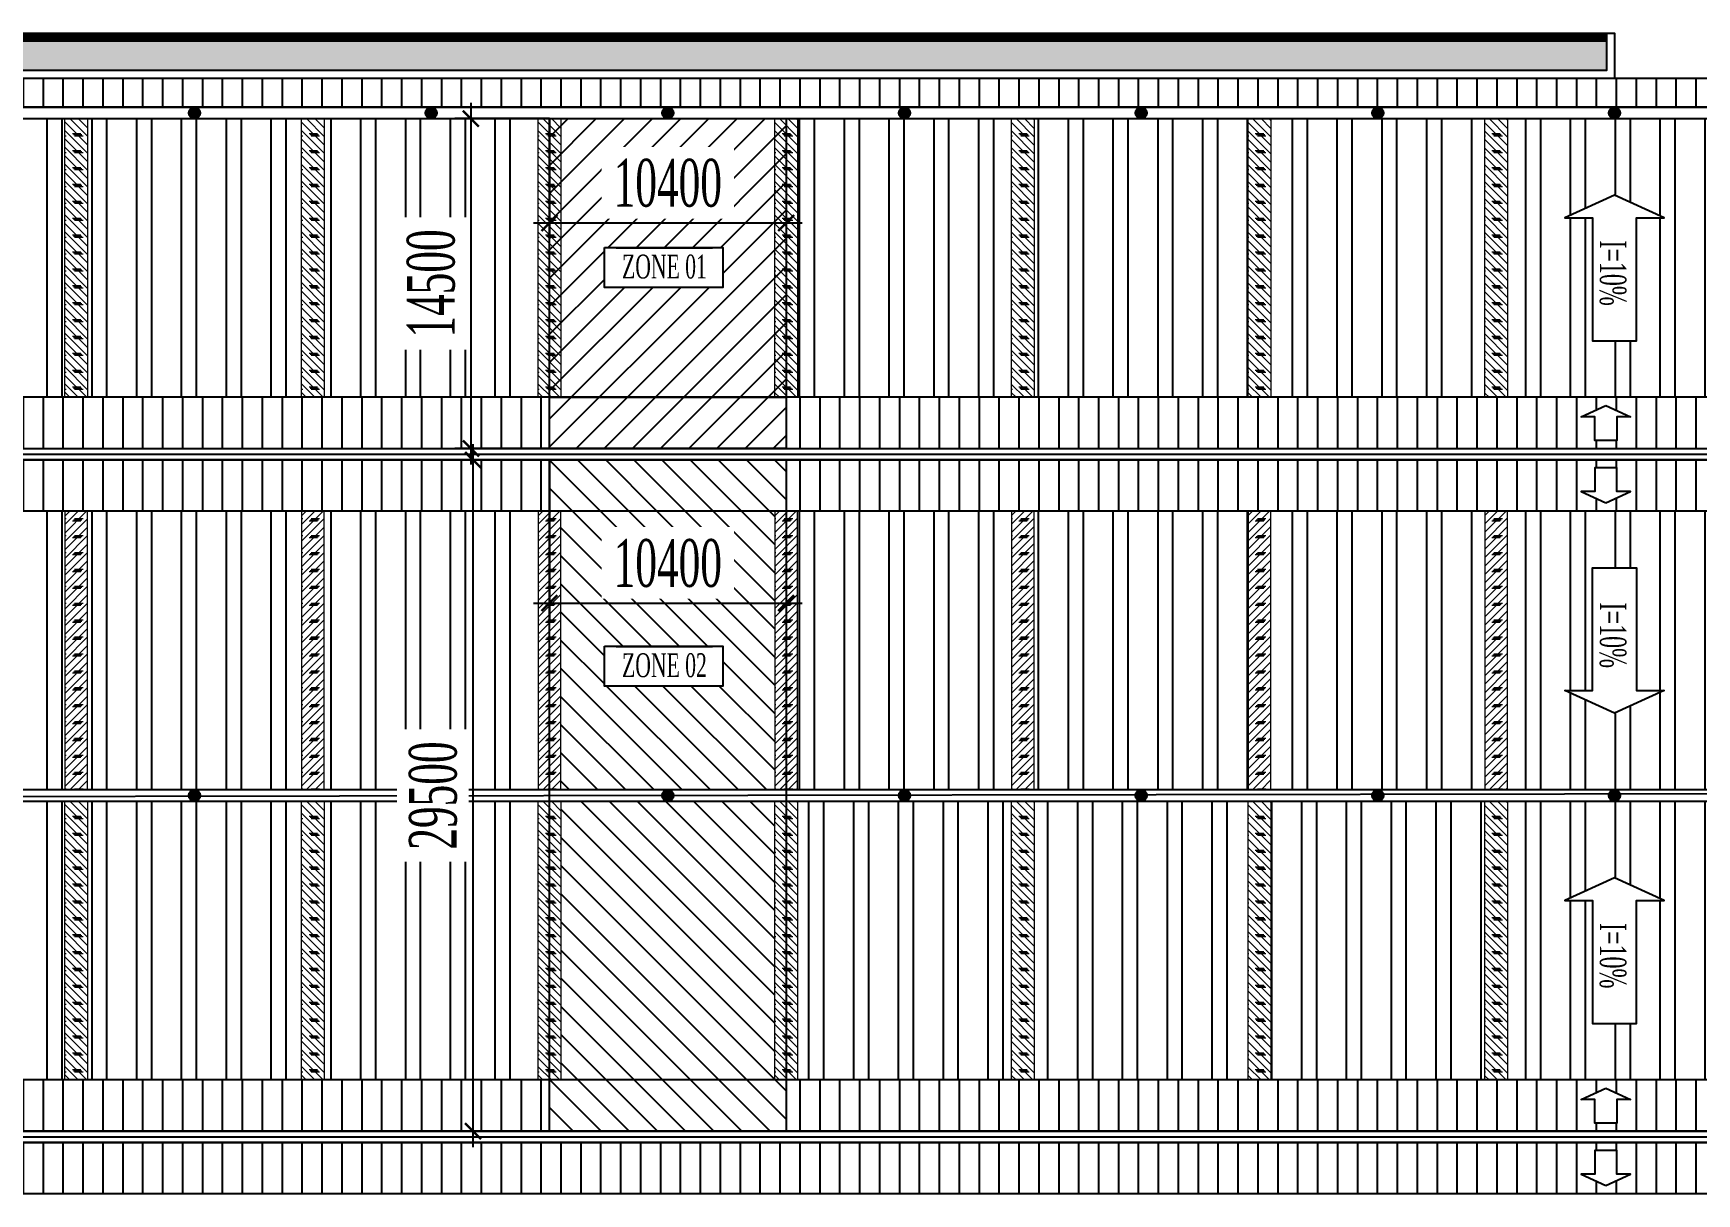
# Model space of a CAD drawing. Header units: inches. Extents: x 1359 to 46357, y -3807 to 191.
# Drawn here: x 22766.9 to 22871.3, y -905.6 to -832.8 of the extents above; entities that cross this region are included whole.
import ezdxf

# ---------------------------------------------------------------- set-up
doc = ezdxf.new("R2010")
doc.units = ezdxf.units.IN
doc.header["$MEASUREMENT"] = 0
doc.linetypes.add('CENTER2', pattern=[28.575, 19.05, -3.175, 3.175, -3.175])
for name, color, linetype in [('7', 7, 'Continuous'), ('CAUTAO', 7, 'Continuous'), ('DIM', 8, 'Continuous'), ('flashing', 6, 'Continuous'), ('ROOFING', 4, 'Continuous')]:
    doc.layers.add(name, color=color, linetype=linetype)
doc.layers.add('8', color=8, linetype='CENTER2', lineweight=13)
doc.styles.add('ST1', font='vntimeh.shx', dxfattribs={"width": 0.6})
doc.styles.add('vntimeh.shx', font='vntimeh.shx', dxfattribs={"width": 0.6})
doc.dimstyles.new('700', dxfattribs={"dimtxt": 3, "dimasz": 1, "dimexe": 1, "dimexo": 0, "dimgap": 1, "dimtad": 1, "dimdec": 0, "dimlfac": 700, "dimzin": 0, "dimdsep": 46, "dimtxsty": 'ST1', "dimblk": 'ARCHTICK', "dimcen": 1, "dimdle": 1, "dimclrd": 8, "dimclre": 8, "dimclrt": 3, "dimadec": 0, "dimazin": 0, "dimtfac": 1, "dimtdec": 0, "dimtofl": 0, "dimtmove": 0, "dimatfit": 3, "dimfxl": 0, "dimtfill": 1, "dimtolj": 1, "dimtzin": 0, "dimlwd": -1, "dimlwe": -1, "dimarcsym": 0})
pattern_1 = [(90, (6396.211, 0), (-2.8125, 4e-16), []), (90, (6397.1485, 0.9375), (-2.8125, 4e-16), [])]
pattern_2 = [(90, (6562.5346, 803.8429), (-1.25, 2e-16), [])]
pattern_3 = [(45, (6396.21104, 0), (-0.265165043, 0.265165043), []), (180, (6396.4762, 0), (-2e-16, -1.06066017), [0.53033009, -0.53033009]), (180, (6396.5425, 0.0663), (-2e-16, -1.06066017), [0.53033009, -0.53033009]), (180, (6396.6088, 0.1326), (-2e-16, -1.06066017), [0.53033009, -0.53033009])]
pattern_4 = [(270, (6396.211, -1718.358), (-2.8125, -4e-16), []), (270, (6397.1485, -1719.2956), (-2.8125, -4e-16), [])]
pattern_5 = [(315, (6396.21104, -1718.35805), (-0.265165043, -0.265165043), []), (180, (6396.4762, -1718.358), (-2e-16, 1.06066017), [0.53033009, -0.53033009]), (180, (6396.5425, -1718.4243), (-2e-16, 1.06066017), [0.53033009, -0.53033009]), (180, (6396.6088, -1718.4906), (-2e-16, 1.06066017), [0.53033009, -0.53033009])]
pattern_6 = [(270, (6396.211, -1761.2157), (-2.8125, -4e-16), []), (270, (6397.1485, -1762.1532), (-2.8125, -4e-16), [])]
pattern_7 = [(315, (6396.21104, -1761.21566), (-0.265165043, -0.265165043), []), (180, (6396.4762, -1761.2157), (-2e-16, 1.06066017), [0.53033009, -0.53033009]), (180, (6396.5425, -1761.282), (-2e-16, 1.06066017), [0.53033009, -0.53033009]), (180, (6396.6088, -1761.3482), (-2e-16, 1.06066017), [0.53033009, -0.53033009])]

# ---------------------------------------------------------------- blocks, each defined once
blk = doc.blocks.new('_ArchTick')
at = {"color": 0, "linetype": 'ByBlock', "const_width": 0.15}
blk.add_lwpolyline([(-0.5, -0.5), (0.5, 0.5)], dxfattribs=at)
blk = doc.blocks.new('*D300')
at = {"color": 8, "linetype": 'Continuous', "transparency": 16777216}
for p, q in [((22799.3, -838.11), (22799.3, -845.66)), ((22814.16, -838.11), (22814.16, -845.66)), ((22798.3, -844.66), (22815.16, -844.66))]:
    blk.add_line(p, q, dxfattribs=at)
at = {"layer": 'Defpoints', "color": 0, "transparency": 16777216}
for p in [(22799.3, -838.11), (22814.16, -838.11), (22814.16, -844.66)]:
    blk.add_point(p, dxfattribs=at)
at = {"color": 8, "transparency": 16777216, "rotation": 180}
blk.add_blockref('_ArchTick', (22799.3, -844.66), dxfattribs=at)
at = {"color": 8, "transparency": 16777216}
blk.add_blockref('_ArchTick', (22814.16, -844.66), dxfattribs=at)
at = {"color": 3, "transparency": 16777216, "insert": (22806.73, -842.16), "char_height": 3, "attachment_point": 5, "style": 'ST1', "bg_fill": 3, "box_fill_scale": 1.25, "bg_fill_color": 256, "bg_fill_true_color": 13158600, "bg_fill_transparency": 13891788}
blk.add_mtext('\\A1;10400', dxfattribs=at)
blk = doc.blocks.new('*D301')
at = {"color": 8, "linetype": 'Continuous', "transparency": 16777216}
for p, q in [((22794.37, -837.11), (22794.37, -859.82)), ((22799.3, -838.11), (22793.37, -838.11)), ((22799.3, -858.82), (22793.37, -858.82))]:
    blk.add_line(p, q, dxfattribs=at)
at = {"layer": 'Defpoints', "color": 0, "transparency": 16777216}
for p in [(22799.3, -838.11), (22794.37, -858.82), (22799.3, -858.82)]:
    blk.add_point(p, dxfattribs=at)
at = {"color": 8, "transparency": 16777216}
for p, rotation in [((22794.37, -838.11), 90), ((22794.37, -858.82), 270)]:
    blk.add_blockref('_ArchTick', p, dxfattribs=dict(at, rotation=rotation))
at = {"color": 3, "transparency": 16777216, "insert": (22791.87, -848.46), "char_height": 3, "attachment_point": 5, "rotation": 90, "style": 'ST1', "bg_fill": 3, "box_fill_scale": 1.25, "bg_fill_color": 256, "bg_fill_true_color": 13158600, "bg_fill_transparency": 13891788}
blk.add_mtext('\\A1;14500', dxfattribs=at)
blk = doc.blocks.new('*D302')
at = {"color": 8, "linetype": 'Continuous', "transparency": 16777216}
for p, q in [((22799.3, -859.54), (22799.3, -869.53)), ((22814.16, -859.54), (22814.16, -869.53)), ((22798.3, -868.53), (22815.16, -868.53))]:
    blk.add_line(p, q, dxfattribs=at)
at = {"layer": 'Defpoints', "color": 0, "transparency": 16777216}
for p in [(22799.3, -859.54), (22814.16, -859.54), (22814.16, -868.53)]:
    blk.add_point(p, dxfattribs=at)
at = {"color": 8, "transparency": 16777216, "rotation": 180}
blk.add_blockref('_ArchTick', (22799.3, -868.53), dxfattribs=at)
at = {"color": 8, "transparency": 16777216}
blk.add_blockref('_ArchTick', (22814.16, -868.53), dxfattribs=at)
at = {"color": 3, "transparency": 16777216, "insert": (22806.73, -866.03), "char_height": 3, "attachment_point": 5, "style": 'ST1', "bg_fill": 3, "box_fill_scale": 1.25, "bg_fill_color": 256, "bg_fill_true_color": 13158600, "bg_fill_transparency": 0}
blk.add_mtext('\\A1;10400', dxfattribs=at)
blk = doc.blocks.new('*D303')
at = {"color": 8, "linetype": 'Continuous', "transparency": 16777216}
for p, q in [((22794.5, -858.54), (22794.5, -902.68)), ((22799.3, -859.54), (22793.5, -859.54)), ((22799.3, -901.68), (22793.5, -901.68))]:
    blk.add_line(p, q, dxfattribs=at)
at = {"layer": 'Defpoints', "color": 0, "transparency": 16777216}
for p in [(22799.3, -859.54), (22794.5, -901.68), (22799.3, -901.68)]:
    blk.add_point(p, dxfattribs=at)
at = {"color": 8, "transparency": 16777216}
for p, rotation in [((22794.5, -859.54), 90), ((22794.5, -901.68), 270)]:
    blk.add_blockref('_ArchTick', p, dxfattribs=dict(at, rotation=rotation))
at = {"color": 3, "transparency": 16777216, "insert": (22792, -880.61), "char_height": 3, "attachment_point": 5, "rotation": 90, "style": 'ST1', "bg_fill": 3, "box_fill_scale": 1.25, "bg_fill_color": 256, "bg_fill_true_color": 13158600, "bg_fill_transparency": 13891788}
blk.add_mtext('\\A1;29500', dxfattribs=at)

msp = doc.modelspace()

# ---------------------------------------------------------------- hatches: boundary and pattern name
h = msp.add_hatch()
h.set_pattern_fill('ANSI31', color=2, scale=10, style=0)
h.paths.add_polyline_path([(22799.3019, -838.1074), (22814.1591, -838.1074), (22814.1591, -858.8219), (22799.3019, -858.8219)])
h.paths.add_polyline_path([(22802.747, -846.1956), (22802.747, -848.706), (22810.1824, -848.706), (22810.1824, -846.1956)], flags=0)
h = msp.add_hatch()
h.set_pattern_fill('ANSI31', color=1, scale=10, angle=90, style=0)
h.paths.add_polyline_path([(22814.1591, -862.7505), (22814.1591, -859.5362), (22799.3019, -859.5362), (22799.3019, -862.7505)])
h.paths.add_polyline_path([(22800.0162, -862.7507), (22800.0162, -880.2507), (22813.4448, -880.2507), (22813.4448, -862.7507)])
h.paths.add_polyline_path([(22810.1824, -871.2242), (22810.1824, -873.7346), (22802.747, -873.7346), (22802.747, -871.2242)], flags=16)
h.paths.add_polyline_path([(22813.4448, -880.965), (22800.0162, -880.965), (22800.0162, -898.4652), (22799.3019, -898.4652), (22799.3019, -901.6795), (22814.1591, -901.6795), (22814.1591, -898.4652), (22813.4448, -898.4652)])
h.paths.add_polyline_path([(22803.3148, -871.3112), (22809.7219, -871.3112), (22809.7219, -873.5612), (22803.3148, -873.5612)], flags=8)
at = {"layer": '8'}
h = msp.add_hatch(dxfattribs=at)
h.set_pattern_fill('ANSI33', color=5, scale=6, angle=45)
h.set_pattern_definition([(90, (6562.5346, 803.8429), (-1.5, 2e-16), []), (90, (6563.2846, 804.5929), (-1.5, 2e-16), [0.75, -0.375])])
h.paths.add_polyline_path([(22580.5377, -833.2568), (22580.5377, -835.0936), (22865.6591, -835.0935), (22865.6591, -833.2568)])
at = {"layer": '8', "true_color": 0xf2780d}
h = msp.add_hatch(dxfattribs=at)
h.set_pattern_fill('CORK,_O', color=30, scale=3, angle=45)
h.set_pattern_definition(pattern_5)
h.paths.add_polyline_path([(22783.7305, -838.1074), (22785.1591, -838.1074), (22785.1591, -855.6076), (22783.7305, -855.6076)])
h.paths.add_polyline_path([(22768.8734, -838.1074), (22770.3019, -838.1074), (22770.3019, -855.6076), (22768.8734, -855.6076)])
h.paths.add_polyline_path([(22798.5877, -838.1074), (22800.0162, -838.1074), (22800.0162, -855.6076), (22798.5877, -855.6076)])
h.paths.add_polyline_path([(22813.4448, -838.1074), (22814.8734, -838.1074), (22814.8734, -855.6076), (22813.4448, -855.6076)])
h = msp.add_hatch(dxfattribs=at)
h.set_pattern_fill('CORK,_O', color=30, scale=3, angle=45)
h.set_pattern_definition(pattern_5)
h.paths.add_polyline_path([(22843.1591, -838.1074), (22844.5877, -838.1074), (22844.5877, -855.6076), (22843.1591, -855.6076)])
h.paths.add_polyline_path([(22828.3019, -838.1074), (22829.7305, -838.1074), (22829.7305, -855.6076), (22828.3019, -855.6076)])
h = msp.add_hatch(dxfattribs=at)
h.set_pattern_fill('CORK,_O', color=30, scale=3, angle=45)
h.set_pattern_definition(pattern_5)
h.paths.add_polyline_path([(22858.0162, -838.1074), (22859.4448, -838.1074), (22859.4448, -855.6076), (22858.0162, -855.6076)])
h = msp.add_hatch(dxfattribs=at)
h.set_pattern_fill('CORK,_O', color=30, scale=3, angle=45)
h.set_pattern_definition(pattern_3)
h.paths.add_polyline_path([(22783.7305, -880.2507), (22785.1591, -880.2507), (22785.1591, -862.7505), (22783.7305, -862.7505)])
h.paths.add_polyline_path([(22768.8734, -880.2507), (22770.3019, -880.2507), (22770.3019, -862.7505), (22768.8734, -862.7505)])
h.paths.add_polyline_path([(22798.5877, -880.2507), (22800.0162, -880.2507), (22800.0162, -862.7505), (22798.5877, -862.7505)])
h.paths.add_polyline_path([(22813.4448, -880.2507), (22814.8734, -880.2507), (22814.8734, -862.7505), (22813.4448, -862.7505)])
h = msp.add_hatch(dxfattribs=at)
h.set_pattern_fill('CORK,_O', color=30, scale=3, angle=45)
h.set_pattern_definition(pattern_3)
h.paths.add_polyline_path([(22843.1591, -880.2507), (22844.5877, -880.2507), (22844.5877, -862.7505), (22843.1591, -862.7505)])
h.paths.add_polyline_path([(22828.3019, -880.2507), (22829.7305, -880.2507), (22829.7305, -862.7505), (22828.3019, -862.7505)])
h = msp.add_hatch(dxfattribs=at)
h.set_pattern_fill('CORK,_O', color=30, scale=3, angle=45)
h.set_pattern_definition(pattern_3)
h.paths.add_polyline_path([(22858.0162, -880.2507), (22859.4448, -880.2507), (22859.4448, -862.7505), (22858.0162, -862.7505)])
h = msp.add_hatch(dxfattribs=at)
h.set_pattern_fill('CORK,_O', color=30, scale=3, angle=45)
h.set_pattern_definition(pattern_7)
h.paths.add_polyline_path([(22783.7305, -880.965), (22785.1591, -880.965), (22785.1591, -898.4652), (22783.7305, -898.4652)])
h.paths.add_polyline_path([(22768.8734, -880.965), (22770.3019, -880.965), (22770.3019, -898.4652), (22768.8734, -898.4652)])
h.paths.add_polyline_path([(22798.5877, -880.965), (22800.0162, -880.965), (22800.0162, -898.4652), (22798.5877, -898.4652)])
h.paths.add_polyline_path([(22813.4448, -880.965), (22814.8734, -880.965), (22814.8734, -898.4652), (22813.4448, -898.4652)])
h = msp.add_hatch(dxfattribs=at)
h.set_pattern_fill('CORK,_O', color=30, scale=3, angle=45)
h.set_pattern_definition(pattern_7)
h.paths.add_polyline_path([(22843.1591, -880.965), (22844.5877, -880.965), (22844.5877, -898.4652), (22843.1591, -898.4652)])
h.paths.add_polyline_path([(22828.3019, -880.965), (22829.7305, -880.965), (22829.7305, -898.4652), (22828.3019, -898.4652)])
h = msp.add_hatch(dxfattribs=at)
h.set_pattern_fill('CORK,_O', color=30, scale=3, angle=45)
h.set_pattern_definition(pattern_7)
h.paths.add_polyline_path([(22858.0162, -880.965), (22859.4448, -880.965), (22859.4448, -898.4652), (22858.0162, -898.4652)])
at = {"layer": 'CAUTAO', "true_color": 0x0f8a40}
h = msp.add_hatch(dxfattribs=at)
h.set_pattern_fill('ANSI31', color=116, angle=135, style=0)
h.set_pattern_definition([(180, (6562.53459, 803.84288), (-3e-17, -0.125), [])])
h.paths.add_polyline_path([(22580.5377, -832.7509), (22865.6591, -832.7509), (22865.6591, -833.2568), (22580.5377, -833.2568)])
at = {"layer": 'CAUTAO'}
h = msp.add_hatch(dxfattribs=at)
h.set_pattern_fill('ANSI31', color=3, scale=10, angle=45, style=0)
h.set_pattern_definition(pattern_2)
h.paths.add_polyline_path([(23017.331, -837.3935), (23017.331, -835.5936), (22580.5228, -835.5936), (22580.5228, -837.3935)])
h = msp.add_hatch(dxfattribs=at)
h.set_pattern_fill('ANSI31', color=3, scale=10, angle=45, style=0)
h.set_pattern_definition(pattern_2)
h.paths.add_polyline_path([(22982.512, -856.8297), (22984.0653, -856.1196), (22985.623, -856.8297), (22984.7576, -856.8297), (22984.7576, -858.3281), (22983.373, -858.3281), (22983.373, -856.8297)], flags=16)
h.paths.add_polyline_path([(22867.1641, -856.8297), (22866.2987, -856.8297), (22866.2987, -858.3281), (22864.914, -858.3281), (22864.914, -856.8297), (22864.053, -856.8297), (22865.6063, -856.1196)], flags=16)
h.paths.add_polyline_path([(22710.5666, -856.8297), (22709.7012, -856.8297), (22709.7012, -858.3281), (22708.3166, -858.3281), (22708.3166, -856.8297), (22707.4556, -856.8297), (22709.0089, -856.1196)], flags=16)
h.paths.add_polyline_path([(22591.4214, -856.8297), (22590.556, -856.8297), (22590.556, -858.3281), (22589.1713, -858.3281), (22589.1713, -856.8297), (22588.3103, -856.8297), (22589.8637, -856.1196)], flags=16)
h.paths.add_polyline_path([(22982.512, -861.5284), (22983.373, -861.5284), (22983.373, -860.03), (22984.7576, -860.03), (22984.7576, -861.5284), (22985.623, -861.5284), (22984.0653, -862.2385)], flags=16)
h.paths.add_polyline_path([(22867.1641, -861.5284), (22865.6063, -862.2385), (22864.053, -861.5284), (22864.914, -861.5284), (22864.914, -860.03), (22866.2987, -860.03), (22866.2987, -861.5284)], flags=16)
h.paths.add_polyline_path([(22710.5666, -861.5284), (22709.0089, -862.2385), (22707.4556, -861.5284), (22708.3166, -861.5284), (22708.3166, -860.03), (22709.7012, -860.03), (22709.7012, -861.5284)], flags=16)
h.paths.add_polyline_path([(22591.4214, -861.5284), (22589.8637, -862.2385), (22588.3103, -861.5284), (22589.1713, -861.5284), (22589.1713, -860.03), (22590.556, -860.03), (22590.556, -861.5284)], flags=16)
h.paths.add_polyline_path([(22799.3019, -858.8219), (22799.3019, -855.6076), (22580.787, -855.6076), (22580.787, -858.8219)])
h.paths.add_polyline_path([(22814.1591, -855.6076), (22814.1591, -858.8219), (23007.1795, -858.8219), (23007.1795, -855.6076)])
h.paths.add_polyline_path([(22814.1591, -859.5362), (22814.1591, -862.7505), (23007.1795, -862.7505), (23007.1795, -859.5362)])
h.paths.add_polyline_path([(22799.3019, -862.7505), (22799.3019, -859.5362), (22580.787, -859.5362), (22580.787, -862.7505)])
h = msp.add_hatch(dxfattribs=at)
h.set_pattern_fill('ANSI31', color=3, scale=10, angle=45, style=0)
h.set_pattern_definition(pattern_2)
h.paths.add_polyline_path([(22982.512, -899.6873), (22984.0653, -898.9772), (22985.623, -899.6873), (22984.7576, -899.6873), (22984.7576, -901.1857), (22983.373, -901.1857), (22983.373, -899.6873)], flags=16)
h.paths.add_polyline_path([(22867.1641, -899.6873), (22866.2987, -899.6873), (22866.2987, -901.1857), (22864.914, -901.1857), (22864.914, -899.6873), (22864.053, -899.6873), (22865.6063, -898.9772)], flags=16)
h.paths.add_polyline_path([(22710.5666, -899.6873), (22709.7012, -899.6873), (22709.7012, -901.1857), (22708.3166, -901.1857), (22708.3166, -899.6873), (22707.4556, -899.6873), (22709.0089, -898.9772)], flags=16)
h.paths.add_polyline_path([(22982.512, -904.386), (22983.373, -904.386), (22983.373, -902.8876), (22984.7576, -902.8876), (22984.7576, -904.386), (22985.623, -904.386), (22984.0653, -905.0961)], flags=16)
h.paths.add_polyline_path([(22867.1641, -904.386), (22865.6063, -905.0961), (22864.053, -904.386), (22864.914, -904.386), (22864.914, -902.8876), (22866.2987, -902.8876), (22866.2987, -904.386)], flags=16)
h.paths.add_polyline_path([(22710.5666, -904.386), (22709.0089, -905.0961), (22707.4556, -904.386), (22708.3166, -904.386), (22708.3166, -902.8876), (22709.7012, -902.8876), (22709.7012, -904.386)], flags=16)
h.paths.add_polyline_path([(22685.5124, -902.3938), (22685.5124, -905.6081), (23007.1795, -905.6081), (23007.1795, -902.3938)])
h.paths.add_polyline_path([(22799.3019, -901.6795), (22799.3019, -898.4652), (22685.5124, -898.4652), (22685.5124, -901.6795)])
h.paths.add_polyline_path([(22814.1591, -898.4652), (22814.1591, -901.6795), (23007.1795, -901.6795), (23007.1795, -898.4652)])
at = {"layer": 'flashing', "true_color": 0x0e38f1}
h = msp.add_hatch(color=160, dxfattribs=at)
edge = h.paths.add_edge_path()
edge.add_arc((22777.0162, -837.7507), 0.3571, 0, 360)
h = msp.add_hatch(color=160, dxfattribs=at)
edge = h.paths.add_edge_path()
edge.add_arc((22791.8734, -837.7507), 0.3571, 0, 360)
h = msp.add_hatch(color=160, dxfattribs=at)
edge = h.paths.add_edge_path()
edge.add_arc((22806.7305, -837.7507), 0.3571, 0, 360)
h = msp.add_hatch(color=160, dxfattribs=at)
edge = h.paths.add_edge_path()
edge.add_arc((22821.5877, -837.7507), 0.3571, 0, 360)
h = msp.add_hatch(color=160, dxfattribs=at)
edge = h.paths.add_edge_path()
edge.add_arc((22836.4448, -837.7507), 0.3571, 0, 360)
h = msp.add_hatch(color=160, dxfattribs=at)
edge = h.paths.add_edge_path()
edge.add_arc((22851.3019, -837.7507), 0.3571, 0, 360)
h = msp.add_hatch(color=160, dxfattribs=at)
edge = h.paths.add_edge_path()
edge.add_arc((22866.1591, -837.7507), 0.3571, 0, 360)
at = {"layer": 'flashing', "true_color": 0xfb043e}
h = msp.add_hatch(color=240, dxfattribs=at)
edge = h.paths.add_edge_path()
edge.add_arc((22777.0162, -880.6078), 0.3571, 0, 360)
h = msp.add_hatch(color=240, dxfattribs=at)
edge = h.paths.add_edge_path()
edge.add_arc((22791.8734, -880.6078), 0.3571, 0, 360)
h = msp.add_hatch(color=240, dxfattribs=at)
edge = h.paths.add_edge_path()
edge.add_arc((22806.7305, -880.6078), 0.3571, 0, 360)
h = msp.add_hatch(color=240, dxfattribs=at)
edge = h.paths.add_edge_path()
edge.add_arc((22821.5877, -880.6078), 0.3571, 0, 360)
h = msp.add_hatch(color=240, dxfattribs=at)
edge = h.paths.add_edge_path()
edge.add_arc((22836.4448, -880.6078), 0.3571, 0, 360)
h = msp.add_hatch(color=240, dxfattribs=at)
edge = h.paths.add_edge_path()
edge.add_arc((22851.3019, -880.6078), 0.3571, 0, 360)
h = msp.add_hatch(color=240, dxfattribs=at)
edge = h.paths.add_edge_path()
edge.add_arc((22866.1591, -880.6078), 0.3571, 0, 360)
at = {"layer": 'ROOFING'}
h = msp.add_hatch(dxfattribs=at)
h.set_pattern_fill('ANSI32', color=256, scale=7.5, angle=45, style=0)
h.set_pattern_definition(pattern_4)
h.paths.add_polyline_path([(22768.8734, -855.6073), (22755.4448, -855.6073), (22755.4448, -838.1074), (22768.8734, -838.1074)])
h = msp.add_hatch(dxfattribs=at)
h.set_pattern_fill('ANSI32', color=256, scale=7.5, angle=45, style=0)
h.set_pattern_definition(pattern_4)
h.paths.add_polyline_path([(22785.1591, -838.1074), (22798.5877, -838.1074), (22798.5877, -855.6074), (22785.1591, -855.6074)])
h.paths.add_polyline_path([(22770.3019, -838.1074), (22783.7305, -838.1074), (22783.7305, -855.6074), (22770.3019, -855.6073)])
h = msp.add_hatch(dxfattribs=at)
h.set_pattern_fill('ANSI32', color=256, scale=7.5, angle=45, style=0)
h.paths.add_polyline_path([(22828.3019, -838.1078), (22814.8734, -838.1078), (22814.8734, -855.6076), (22828.3019, -855.6076)])
h.paths.add_polyline_path([(22829.7305, -855.6076), (22843.1591, -855.6076), (22843.1591, -838.1078), (22829.7305, -838.1078)])
h.paths.add_polyline_path([(22858.0162, -838.1078), (22844.5877, -838.1078), (22844.5877, -855.6076), (22858.0162, -855.6076)])
h = msp.add_hatch(dxfattribs=at)
h.set_pattern_fill('ANSI32', color=256, scale=7.5, angle=45, style=0)
h.set_pattern_definition(pattern_4)
h.paths.add_polyline_path([(22872.8377, -855.6074), (22859.4448, -855.6074), (22859.4448, -838.1074), (22872.8377, -838.1074)])
h.paths.add_polyline_path([(22866.1591, -842.926), (22863.0437, -844.3463), (22864.7745, -844.3463), (22864.7745, -852.0525), (22867.5437, -852.0525), (22867.5437, -844.3463), (22869.2658, -844.3463)], flags=16)
h.paths.add_polyline_path([(22874.2662, -838.1074), (22887.6234, -838.1074), (22887.6234, -855.6075), (22874.2662, -855.6075)])
h.paths.add_polyline_path([(22889.0519, -838.1074), (22902.4091, -838.1074), (22902.4091, -855.6075), (22889.0519, -855.6075)])
h.paths.add_polyline_path([(22867.2981, -850.384), (22867.2981, -845.2332), (22864.8057, -845.2332), (22864.8057, -850.384)], flags=8)
h = msp.add_hatch(dxfattribs=at)
h.set_pattern_fill('ANSI32', color=256, scale=7.5, angle=45, style=0)
h.set_pattern_definition(pattern_1)
h.paths.add_polyline_path([(22768.8734, -862.7507), (22755.4448, -862.7507), (22755.4448, -880.2507), (22768.8734, -880.2507)])
h = msp.add_hatch(dxfattribs=at)
h.set_pattern_fill('ANSI32', color=256, scale=7.5, angle=45, style=0)
h.set_pattern_definition(pattern_1)
h.paths.add_polyline_path([(22785.1591, -880.2507), (22798.5877, -880.2507), (22798.5877, -862.7507), (22785.1591, -862.7507)])
h.paths.add_polyline_path([(22770.3019, -880.2507), (22783.7305, -880.2507), (22783.7305, -862.7507), (22770.3019, -862.7507)])
h = msp.add_hatch(dxfattribs=at)
h.set_pattern_fill('ANSI32', color=256, scale=7.5, angle=45, style=0)
h.paths.add_polyline_path([(22828.3019, -862.7507), (22814.8734, -862.7507), (22814.8734, -880.2507), (22828.3019, -880.2507)])
h.paths.add_polyline_path([(22829.7305, -880.2507), (22843.1591, -880.2507), (22843.1591, -862.7506), (22829.7305, -862.7506)])
h.paths.add_polyline_path([(22844.5877, -880.2507), (22858.0162, -880.2507), (22858.0162, -862.7506), (22844.5877, -862.7506)])
h = msp.add_hatch(dxfattribs=at)
h.set_pattern_fill('ANSI32', color=256, scale=7.5, angle=45, style=0)
h.set_pattern_definition(pattern_1)
h.paths.add_polyline_path([(22872.8377, -862.7506), (22859.4448, -862.7506), (22859.4448, -880.2507), (22872.8377, -880.2507)])
h.paths.add_polyline_path([(22869.2658, -874.0118), (22866.1591, -875.432), (22863.0437, -874.0118), (22864.7745, -874.0118), (22864.7745, -866.3055), (22867.5437, -866.3055), (22867.5437, -874.0118)], flags=16)
h.paths.add_polyline_path([(22874.2662, -880.2507), (22887.6234, -880.2507), (22887.6234, -862.7506), (22874.2662, -862.7506)])
h.paths.add_polyline_path([(22889.0519, -880.2507), (22902.4091, -880.2507), (22902.4091, -862.7506), (22889.0519, -862.7506)])
h.paths.add_polyline_path([(22867.2981, -867.974), (22867.2981, -873.1249), (22864.8057, -873.1249), (22864.8057, -867.974)], flags=8)
h = msp.add_hatch(dxfattribs=at)
h.set_pattern_fill('ANSI32', color=256, scale=7.5, angle=45, style=0)
h.set_pattern_definition(pattern_6)
h.paths.add_polyline_path([(22768.8734, -898.4649), (22755.4448, -898.4649), (22755.4448, -880.965), (22768.8734, -880.965)])
h = msp.add_hatch(dxfattribs=at)
h.set_pattern_fill('ANSI32', color=256, scale=7.5, angle=45, style=0)
h.set_pattern_definition(pattern_6)
h.paths.add_polyline_path([(22785.1591, -880.965), (22798.5877, -880.965), (22798.5877, -898.465), (22785.1591, -898.465)])
h.paths.add_polyline_path([(22770.3019, -880.965), (22783.7305, -880.965), (22783.7305, -898.465), (22770.3019, -898.4649)])
h = msp.add_hatch(dxfattribs=at)
h.set_pattern_fill('ANSI32', color=256, scale=7.5, angle=45, style=0)
h.set_pattern_definition(pattern_6)
h.paths.add_polyline_path([(22828.3019, -898.465), (22814.8734, -898.465), (22814.8734, -880.965), (22828.3019, -880.965)])
h.paths.add_polyline_path([(22843.1591, -898.465), (22829.7305, -898.465), (22829.7305, -880.965), (22843.1591, -880.965)])
h.paths.add_polyline_path([(22844.5877, -880.965), (22858.0162, -880.965), (22858.0162, -898.465), (22844.5877, -898.465)])
h = msp.add_hatch(dxfattribs=at)
h.set_pattern_fill('ANSI32', color=256, scale=7.5, angle=45, style=0)
h.set_pattern_definition(pattern_6)
h.paths.add_polyline_path([(22872.8377, -898.4651), (22859.4448, -898.465), (22859.4448, -880.965), (22872.8377, -880.965)])
h.paths.add_polyline_path([(22866.1591, -885.7836), (22863.0437, -887.2039), (22864.7745, -887.2039), (22864.7745, -894.9101), (22867.5437, -894.9101), (22867.5437, -887.2039), (22869.2658, -887.2039)], flags=16)
h.paths.add_polyline_path([(22874.2662, -880.965), (22887.6234, -880.965), (22887.6234, -898.4651), (22874.2662, -898.4651)])
h.paths.add_polyline_path([(22889.0519, -880.965), (22902.4091, -880.965), (22902.4091, -898.4651), (22889.0519, -898.4651)])
h.paths.add_polyline_path([(22867.2981, -893.2416), (22867.2981, -888.0908), (22864.8057, -888.0908), (22864.8057, -893.2416)], flags=8)

# ---------------------------------------------------------------- linework, layer by layer
at = {"color": 8}
for points in [[(22799.3019, -838.1074), (22814.1591, -838.1074), (22814.1591, -858.8219), (22799.3019, -858.8219)], [(22799.3019, -855.6076), (22814.1591, -855.6076), (22814.1591, -858.8219), (22799.3019, -858.8219)], [(22799.3019, -859.5362), (22814.1591, -859.5362), (22814.1591, -862.7505), (22799.3019, -862.7505)], [(22799.3019, -859.5362), (22814.1591, -859.5362), (22814.1591, -901.6795), (22799.3019, -901.6795)]]:
    msp.add_lwpolyline(points, close=True, dxfattribs=at)
msp.add_lwpolyline([(22581.0552, -862.7509), (22581.0521, -880.965), (23016.8058, -880.2502), (23016.8058, -859.5362), (23008.4244, -859.5362), (23008.4244, -862.7505), (22581.0552, -862.7509)], dxfattribs=at)
at = {"layer": '7', "ltscale": 5}
msp.add_line((23017.8162, -835.5936, 0), (22580.0448, -835.5936, 0), dxfattribs=at)
at = {"layer": '7', "color": 6}
for p, q in [((22579.7766, -859.179, 0), (23017.8162, -859.179, 0)), ((22684.5019, -902.0366, 0), (23017.8162, -902.0366, 0))]:
    msp.add_line(p, q, dxfattribs=at)
at = {"layer": '7', "color": 6, "elevation": 0}
msp.add_lwpolyline([(22866.1591, -835.5935), (22580.0377, -835.5936), (22580.0377, -832.7509), (22866.1591, -832.7509)], close=True, dxfattribs=at)
msp.add_lwpolyline([(22865.6591, -832.7509), (22865.6591, -835.0935), (22580.5377, -835.0936), (22580.5377, -832.7509)], dxfattribs=at)
at = {"layer": '7', "color": 6}
for points in [[(22579.7766, -858.8219), (23007.8019, -858.8219), (23007.8019, -859.5362), (22579.7766, -859.5362)], [(22684.5019, -901.6795), (23007.8019, -901.6795), (23007.8019, -902.3938), (22684.5019, -902.3938)]]:
    msp.add_lwpolyline(points, close=True, dxfattribs=at)
at = {"layer": '8', "color": 30, "true_color": 0xf2780d, "elevation": 0}
for points in [[(22768.8734, -838.1074), (22770.3019, -838.1074), (22770.3019, -855.6076), (22768.8734, -855.6076)], [(22783.7305, -838.1074), (22785.1591, -838.1074), (22785.1591, -855.6076), (22783.7305, -855.6076)], [(22798.5877, -838.1074), (22800.0162, -838.1074), (22800.0162, -855.6076), (22798.5877, -855.6076)], [(22813.4448, -838.1074), (22814.8734, -838.1074), (22814.8734, -855.6076), (22813.4448, -855.6076)], [(22828.3019, -838.1074), (22829.7305, -838.1074), (22829.7305, -855.6076), (22828.3019, -855.6076)], [(22843.1591, -838.1074), (22844.5877, -838.1074), (22844.5877, -855.6076), (22843.1591, -855.6076)], [(22858.0162, -838.1074), (22859.4448, -838.1074), (22859.4448, -855.6076), (22858.0162, -855.6076)], [(22768.8734, -880.2507), (22770.3019, -880.2507), (22770.3019, -862.7505), (22768.8734, -862.7505)], [(22783.7305, -880.2507), (22785.1591, -880.2507), (22785.1591, -862.7505), (22783.7305, -862.7505)], [(22798.5877, -880.2507), (22800.0162, -880.2507), (22800.0162, -862.7505), (22798.5877, -862.7505)], [(22813.4448, -880.2507), (22814.8734, -880.2507), (22814.8734, -862.7505), (22813.4448, -862.7505)], [(22828.3019, -880.2507), (22829.7305, -880.2507), (22829.7305, -862.7505), (22828.3019, -862.7505)], [(22843.1591, -880.2507), (22844.5877, -880.2507), (22844.5877, -862.7505), (22843.1591, -862.7505)], [(22858.0162, -880.2507), (22859.4448, -880.2507), (22859.4448, -862.7505), (22858.0162, -862.7505)], [(22768.8734, -880.965), (22770.3019, -880.965), (22770.3019, -898.4652), (22768.8734, -898.4652)], [(22783.7305, -880.965), (22785.1591, -880.965), (22785.1591, -898.4652), (22783.7305, -898.4652)], [(22798.5877, -880.965), (22800.0162, -880.965), (22800.0162, -898.4652), (22798.5877, -898.4652)], [(22813.4448, -880.965), (22814.8734, -880.965), (22814.8734, -898.4652), (22813.4448, -898.4652)], [(22828.3019, -880.965), (22829.7305, -880.965), (22829.7305, -898.4652), (22828.3019, -898.4652)], [(22843.1591, -880.965), (22844.5877, -880.965), (22844.5877, -898.4652), (22843.1591, -898.4652)], [(22858.0162, -880.965), (22859.4448, -880.965), (22859.4448, -898.4652), (22858.0162, -898.4652)]]:
    msp.add_lwpolyline(points, close=True, dxfattribs=at)
at = {"layer": 'CAUTAO', "color": 116, "true_color": 0x0f8a40, "elevation": 0}
msp.add_lwpolyline([(22580.5377, -832.7509), (22865.6591, -832.7509), (22865.6591, -833.2568), (22580.5377, -833.2568)], close=True, dxfattribs=at)
at = {"layer": 'CAUTAO', "color": 3, "elevation": 0}
msp.add_lwpolyline([(22580.5228, -837.3935), (23017.8162, -837.3935), (23017.8162, -835.5936), (22580.5228, -835.5936)], close=True, dxfattribs=at)
at = {"layer": 'CAUTAO', "color": 3}
for points in [[(22866.1591, -842.926), (22863.0437, -844.3463), (22864.7745, -844.3463), (22864.7745, -852.0525), (22867.5437, -852.0525), (22867.5437, -844.3463), (22869.2658, -844.3463), (22866.1591, -842.926)], [(22865.6063, -856.1196), (22867.1641, -856.8297), (22866.2987, -856.8297), (22866.2987, -858.3281), (22864.914, -858.3281), (22864.914, -856.8297), (22864.053, -856.8297), (22865.6063, -856.1196)], [(22865.6063, -862.2385), (22867.1641, -861.5284), (22866.2987, -861.5284), (22866.2987, -860.03), (22864.914, -860.03), (22864.914, -861.5284), (22864.053, -861.5284), (22865.6063, -862.2385)], [(22866.1591, -875.432), (22863.0437, -874.0118), (22864.7745, -874.0118), (22864.7745, -866.3055), (22867.5437, -866.3055), (22867.5437, -874.0118), (22869.2658, -874.0118), (22866.1591, -875.432)], [(22866.1591, -885.7836), (22863.0437, -887.2039), (22864.7745, -887.2039), (22864.7745, -894.9101), (22867.5437, -894.9101), (22867.5437, -887.2039), (22869.2658, -887.2039), (22866.1591, -885.7836)], [(22866.1591, -885.7836), (22863.0437, -887.2039), (22864.7745, -887.2039), (22864.7745, -894.9101), (22867.5437, -894.9101), (22867.5437, -887.2039), (22869.2658, -887.2039), (22866.1591, -885.7836)], [(22865.6063, -898.9772), (22867.1641, -899.6873), (22866.2987, -899.6873), (22866.2987, -901.1857), (22864.914, -901.1857), (22864.914, -899.6873), (22864.053, -899.6873), (22865.6063, -898.9772)], [(22865.6063, -905.0961), (22867.1641, -904.386), (22866.2987, -904.386), (22866.2987, -902.8876), (22864.914, -902.8876), (22864.914, -904.386), (22864.053, -904.386), (22865.6063, -905.0961)]]:
    msp.add_lwpolyline(points, dxfattribs=at)
at = {"layer": 'flashing', "color": 240, "true_color": 0xf90627, "elevation": 0}
msp.add_lwpolyline([(22579.7766, -838.1078), (23017.8162, -838.1078), (23017.8162, -837.3935), (22579.7766, -837.3935)], close=True, dxfattribs=at)
at = {"layer": 'flashing', "color": 8}
for points in [[(23007.1795, -855.6076), (22579.7766, -855.6076), (22579.7766, -858.8219), (23007.1795, -858.8219)], [(23007.1795, -862.7505), (22579.7766, -862.7505), (22579.7766, -859.5362), (23007.1795, -859.5362)], [(22684.5019, -880.965), (23017.8162, -880.965), (23017.8162, -901.6795), (22684.5019, -901.6795)], [(23007.1795, -898.4652), (22684.5019, -898.4652), (22684.5019, -901.6795), (23007.1795, -901.6795)], [(23007.1795, -905.6081), (22684.5019, -905.6081), (22684.5019, -902.3938), (23007.1795, -902.3938)]]:
    msp.add_lwpolyline(points, close=True, dxfattribs=at)
at = {"layer": 'flashing', "color": 240, "true_color": 0xf90627}
msp.add_lwpolyline([(22684.5019, -880.965), (23017.8162, -880.965), (23017.8162, -880.2507), (22684.5019, -880.2507)], close=True, dxfattribs=at)
at = {"layer": 'flashing', "color": 160, "true_color": 0x0e38f1}
for centre in [(22777.0162, -837.7507), (22791.8734, -837.7507), (22806.7305, -837.7507), (22821.5877, -837.7507), (22836.4448, -837.7507), (22851.3019, -837.7507), (22866.1591, -837.7507)]:
    msp.add_circle(centre, 0.3571, dxfattribs=at)
at = {"layer": 'flashing', "color": 240, "true_color": 0xfb043e}
for centre in [(22777.0162, -880.6078), (22791.8734, -880.6078), (22806.7305, -880.6078), (22821.5877, -880.6078), (22836.4448, -880.6078), (22851.3019, -880.6078), (22866.1591, -880.6078)]:
    msp.add_circle(centre, 0.3571, dxfattribs=at)

# ---------------------------------------------------------------- texts
at = {"layer": 'CAUTAO', "color": 3, "char_height": 1.66156, "attachment_point": 5, "rotation": 270, "style": 'vntimeh.shx'}
for insert in [(22866.0519, -847.8086), (22866.0519, -870.5494), (22866.0519, -890.6662)]:
    msp.add_mtext('\\A1;i=10%', dxfattribs=dict(at, insert=insert))

# ---------------------------------------------------------------- next in the draw order: texts
at = {"layer": 'DIM', "color": 2, "ltscale": 5, "insert": (22806.5184, -847.4077), "char_height": 1.5, "attachment_point": 5, "style": 'ST1', "bg_fill": 3, "box_fill_scale": 1.25, "bg_fill_color": 256, "bg_fill_true_color": 13158600, "bg_fill_transparency": 12460300}
msp.add_mtext('\\A1;zone 01', dxfattribs=at)
at = {"layer": 'DIM', "color": 1, "ltscale": 5, "insert": (22806.5184, -872.4362), "char_height": 1.5, "attachment_point": 5, "style": 'ST1', "bg_fill": 3, "box_fill_scale": 1.25, "bg_fill_color": 256, "bg_fill_true_color": 13158600, "bg_fill_transparency": 12460300}
msp.add_mtext('\\A1;zone 02', dxfattribs=at)

# ---------------------------------------------------------------- next in the draw order: dimensions: what is measured, and where the dimension line sits
at = {"color": 8}
dim = msp.add_linear_dim(base=(22814.1591, -844.6597), p1=(22799.3019, -838.1074), p2=(22814.1591, -838.1074), dimstyle='700', dxfattribs=at)
dim.commit()
dim.dimension.update_dxf_attribs({"geometry": '*D300', "text_midpoint": (22806.7305, -842.1597)})

# ---------------------------------------------------------------- next in the draw order: linework, layer by layer
at = {"color": 2}
msp.add_lwpolyline([(22802.747, -846.1956), (22810.1824, -846.1956), (22810.1824, -848.706), (22802.747, -848.706)], close=True, dxfattribs=at)
at = {"color": 1}
msp.add_lwpolyline([(22802.747, -871.2242), (22810.1824, -871.2242), (22810.1824, -873.7346), (22802.747, -873.7346)], close=True, dxfattribs=at)

# ---------------------------------------------------------------- next in the draw order: dimensions: what is measured, and where the dimension line sits
at = {"color": 8}
dim = msp.add_linear_dim(base=(22794.374, -858.8219), p1=(22799.3019, -838.1078), p2=(22799.3019, -858.8219), angle=90, dimstyle='700', dxfattribs=at)
dim.commit()
dim.dimension.update_dxf_attribs({"geometry": '*D301', "text_midpoint": (22791.874, -848.4649)})

# ---------------------------------------------------------------- next in the draw order: dimensions: what is measured, and where the dimension line sits
dim = msp.add_linear_dim(base=(22814.1591, -868.5322), p1=(22799.3019, -859.5362), p2=(22814.1591, -859.5362), dimstyle='700', dxfattribs=at)
dim.commit()
dim.dimension.update_dxf_attribs({"geometry": '*D302', "text_midpoint": (22806.7305, -866.0322)})

# ---------------------------------------------------------------- next in the draw order: dimensions: what is measured, and where the dimension line sits
dim = msp.add_linear_dim(base=(22794.4976, -901.6795), p1=(22799.3019, -859.5362), p2=(22799.3019, -901.6795), angle=90, dimstyle='700', dxfattribs=at)
dim.commit()
dim.dimension.update_dxf_attribs({"geometry": '*D303', "text_midpoint": (22791.9976, -880.6078)})

doc.saveas('drawing.dxf')
